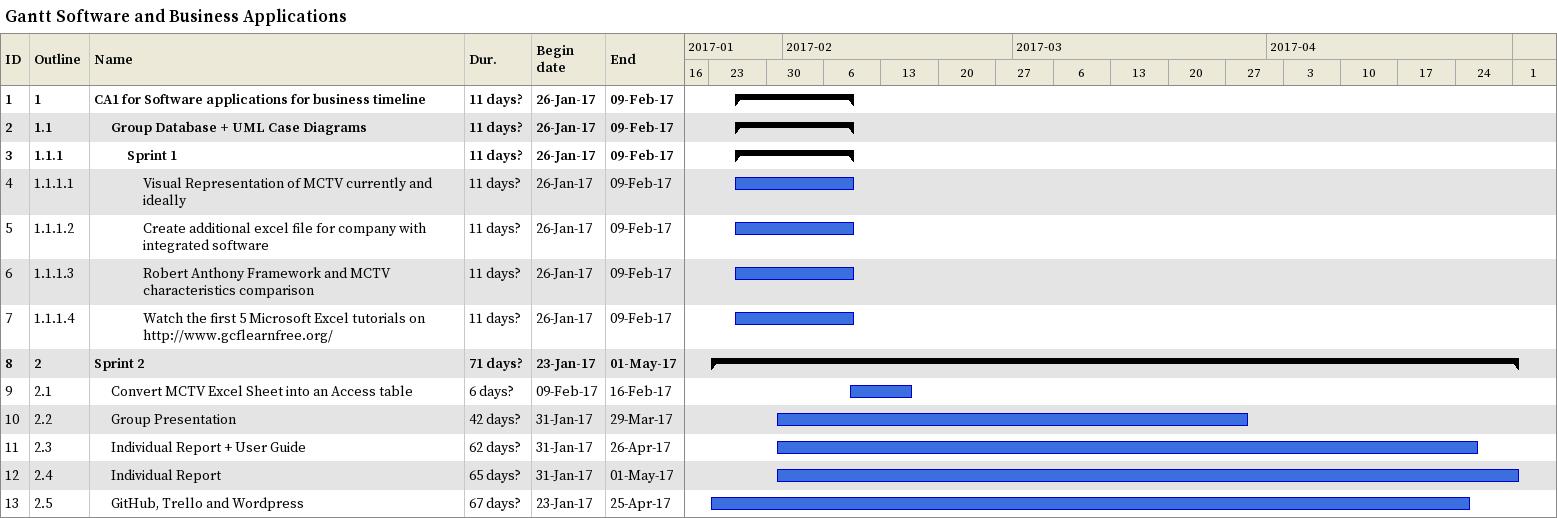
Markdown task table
Gantt Software and Business Applications

| ID | WBS | Task | Duration | Start | Finish |
|---|---|---|---|---|---|
| 1 | 1 | **CA1 for Software applications for business timeline** | 11d? | 2017-01-26 | 2017-02-09 |
| 2 | 1.1 | **Group Database + UML Case Diagrams** | 11d? | 2017-01-26 | 2017-02-09 |
| 3 | 1.1.1 | **Sprint 1** | 11d? | 2017-01-26 | 2017-02-09 |
| 4 | 1.1.1.1 | Visual Representation of MCTV currently and ideally | 11d? | 2017-01-26 | 2017-02-09 |
| 5 | 1.1.1.2 | Create additional excel file for company with integrated software | 11d? | 2017-01-26 | 2017-02-09 |
| 6 | 1.1.1.3 | Robert Anthony Framework and MCTV characteristics comparison | 11d? | 2017-01-26 | 2017-02-09 |
| 7 | 1.1.1.4 | Watch the first 5 Microsoft Excel tutorials on http://www.gcflearnfree.org/ | 11d? | 2017-01-26 | 2017-02-09 |
| 8 | 2 | **Sprint 2** | 71d? | 2017-01-23 | 2017-05-01 |
| 9 | 2.1 | Convert MCTV Excel Sheet into an Access table | 6d? | 2017-02-09 | 2017-02-16 |
| 10 | 2.2 | Group Presentation | 42d? | 2017-01-31 | 2017-03-29 |
| 11 | 2.3 | Individual Report + User Guide | 62d? | 2017-01-31 | 2017-04-26 |
| 12 | 2.4 | Individual Report | 65d? | 2017-01-31 | 2017-05-01 |
| 13 | 2.5 | GitHub, Trello and Wordpress | 67d? | 2017-01-23 | 2017-04-25 |
